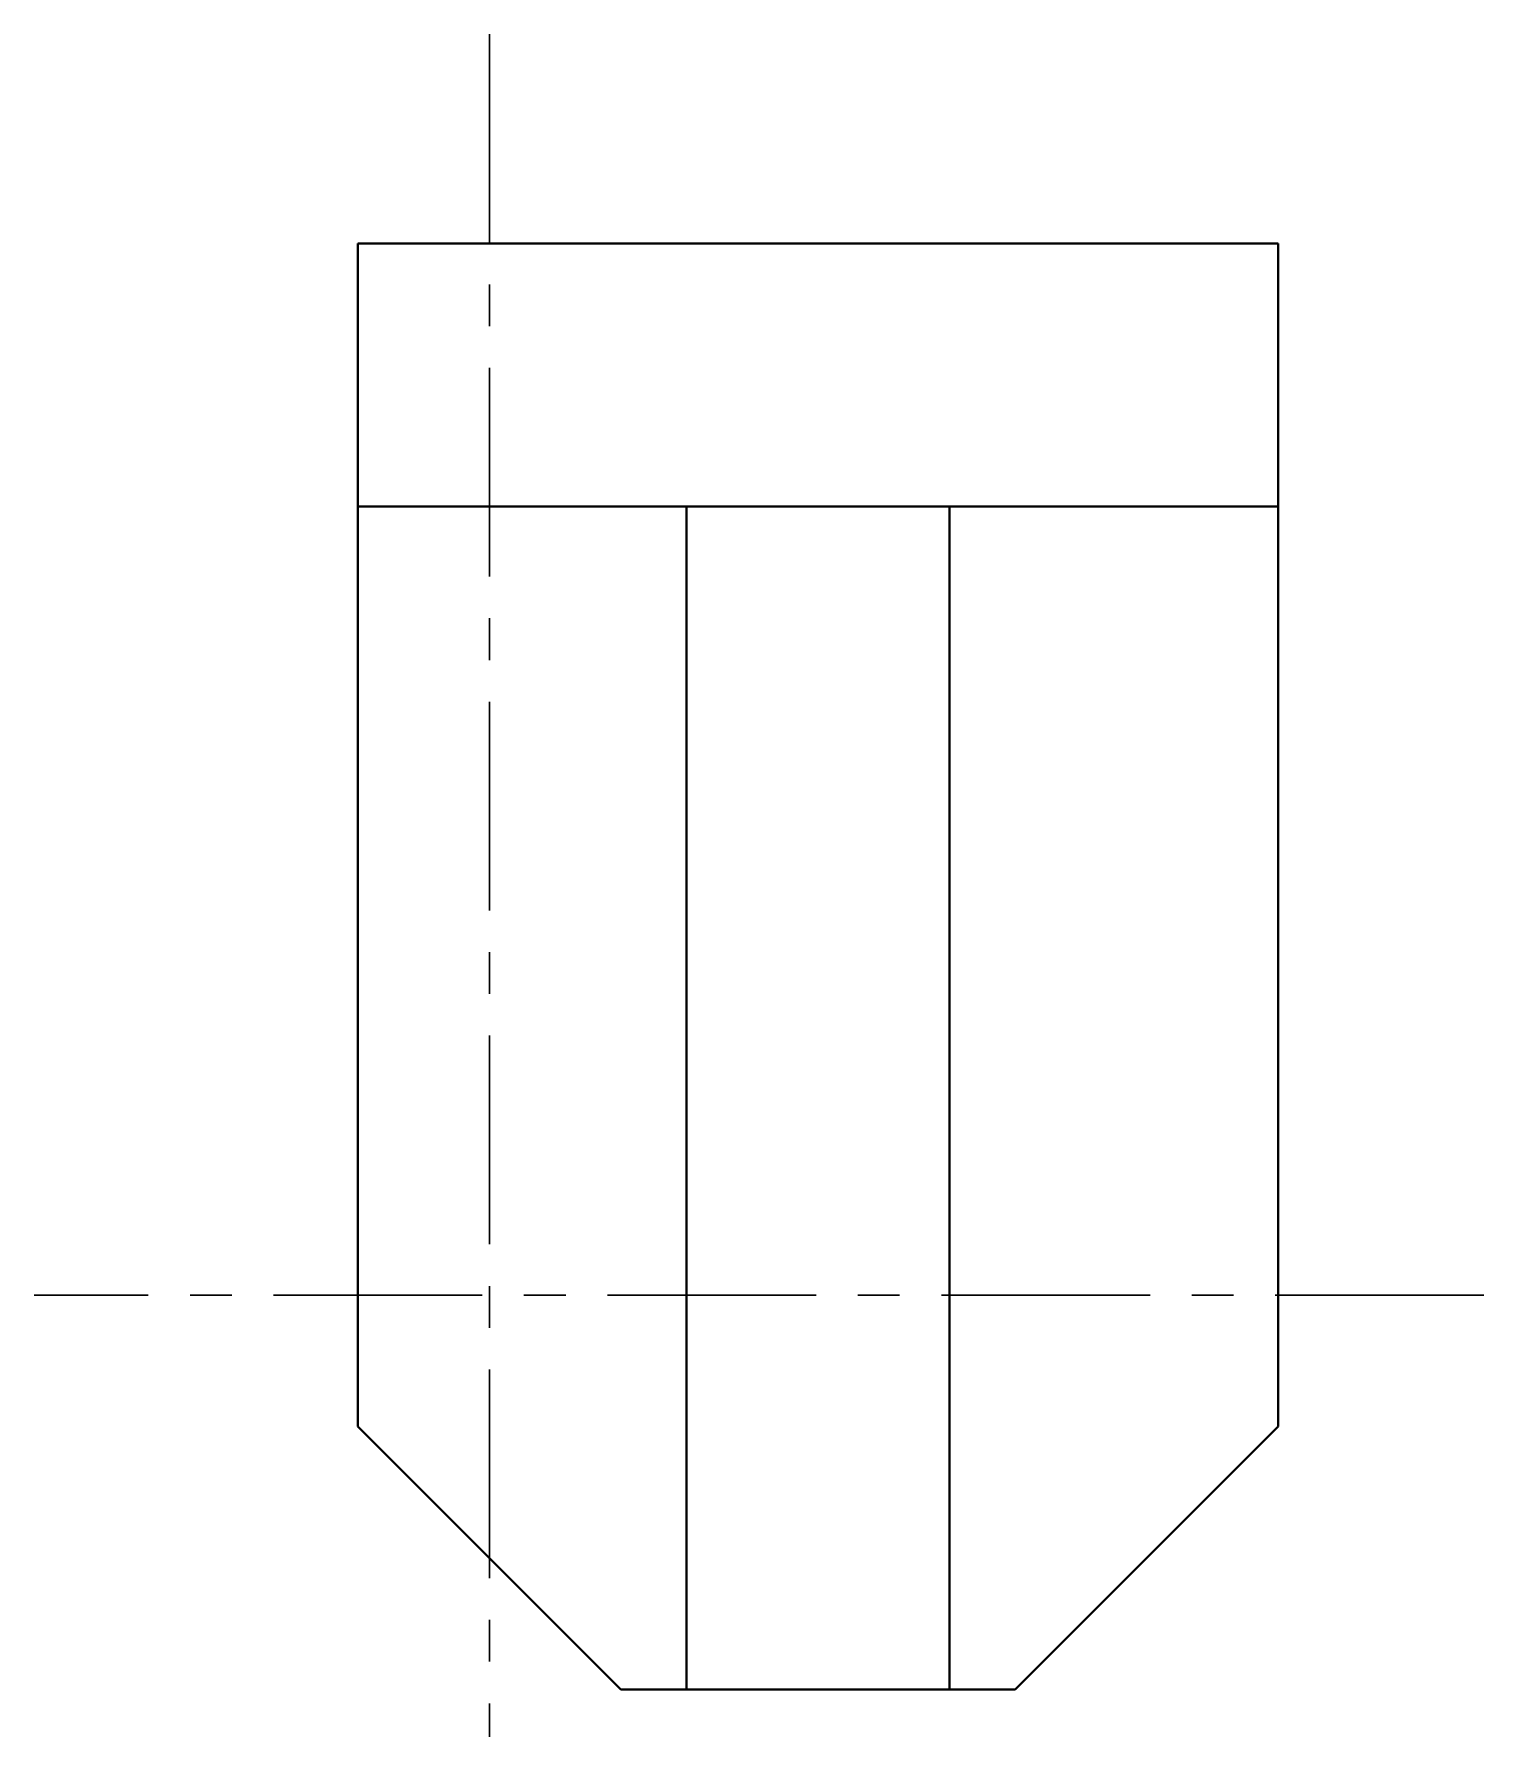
# Model space of a CAD drawing. Header units: centimetres. Extents: x 234 to 548, y 19 to 282.
# Drawn here: x 382.3 to 448.5, y 204.6 to 282.4 of the extents above; entities that cross this region are included whole.
import ezdxf

# ---------------------------------------------------------------- set-up
doc = ezdxf.new("R2010")
doc.units = ezdxf.units.CM
doc.linetypes.add('CENTER', pattern=[50.8, 31.75, -6.35, 6.35, -6.35])
doc.layers.add('ARESTA', color=6, linetype='Continuous', lineweight=40)
doc.layers.add('EIXOS', color=5, linetype='CENTER', lineweight=30)

msp = doc.modelspace()

# ---------------------------------------------------------------- linework, layer by layer
at = {"layer": 'ARESTA', "transparency": 33554687}
for p, q in [((397.115, 272.809), (397.115, 260.809)), ((397.115, 272.809), (409.115, 272.809)), ((409.115, 272.809), (412.115, 272.809)), ((412.115, 272.809), (424.115, 272.809)), ((424.115, 272.809), (427.115, 272.809)), ((427.115, 272.809), (439.115, 272.809)), ((439.115, 260.809), (439.115, 272.809)), ((397.115, 260.809), (397.115, 218.809)), ((397.115, 260.809), (439.115, 260.809)), ((412.115, 260.809), (412.115, 218.809)), ((424.115, 260.809), (424.115, 218.809)), ((439.115, 260.809), (439.115, 218.809)), ((409.115, 206.809), (397.115, 218.809)), ((412.115, 218.809), (412.115, 206.809)), ((424.115, 218.809), (424.115, 206.809)), ((427.115, 206.809), (439.115, 218.809)), ((412.115, 206.809), (409.115, 206.809)), ((412.115, 206.809), (424.115, 206.809)), ((424.115, 206.809), (427.115, 206.809))]:
    msp.add_line(p, q, dxfattribs=at)
at = {"layer": 'EIXOS', "ltscale": 0.3, "transparency": 33554687}
for p, q in [((403.115, 282.373), (403.115, 204.641)), ((448.507, 224.809), (382.333, 224.809))]:
    msp.add_line(p, q, dxfattribs=at)

doc.saveas('drawing.dxf')
